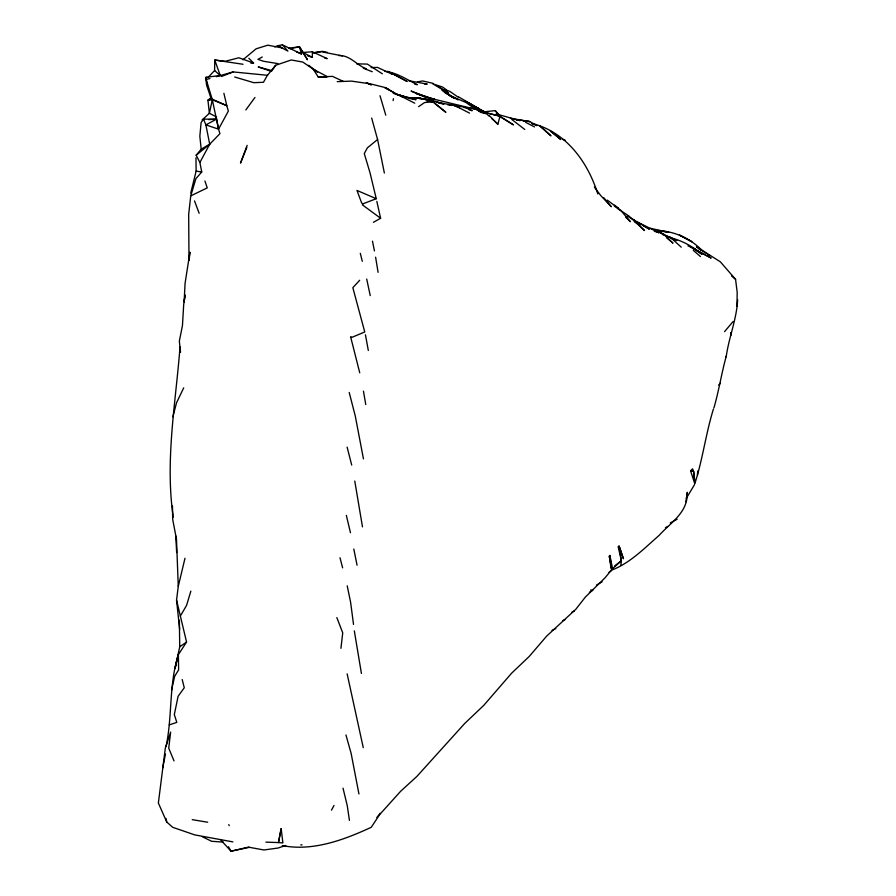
<?xml version="1.0" encoding="UTF-8"?>
<svg xmlns="http://www.w3.org/2000/svg" width="896" height="896" viewBox="0 0 896 896"><rect width="100%" height="100%" fill="white"/><g stroke="black" fill="none" stroke-linecap="round" stroke-linejoin="round"><path stroke-width="1.34" d="M307.518 55.709L312.334 57.378L312.39 51.766L301.762 52.573M736.971 306.242L737.195 292.32L735.571 279.35L720.384 261.856L696.573 246.725L701.378 250.13M207.973 77.56L214.592 70.493L214.782 60.054L225.165 61.286L238.874 57.781L253.568 63.022L248.853 58.285M179.379 620.256L179.715 646.822L175.011 668.674L178.394 654.606L186.558 642.04L176.546 600.062L178.27 586.365L184.99 558.253M171.506 690.256L174.698 676.234L178.618 669.906L178.394 654.606C168.795 684.365 172.491 716.05 166.085 746.39M737.643 299.712C736.747 318.875 729.053 336.896 726.298 356.048C721.504 373.251 718.928 390.768 713.899 407.96M243.018 64.266L214.782 60.054L220.27 75.566L206.08 77.224L206.651 85.288L210.851 97.787L212.43 99.288L226.811 105.683L228.346 111.082L218.546 129.17L219.946 133.627L209.698 144.222L196.168 155.221L199.886 162.467L201.746 171.998L195.888 178.674L190.747 195.877L188.675 214.39L189 260.456M690.558 470.747L693.627 471.464L694.725 483.56L690.558 470.747L692.574 468.832L693.627 471.464L695.038 483.09L697.446 475.059L697.749 470.96M180.018 347.021C175.65 403.592 164.965 460.387 173.242 517.171M189.157 260.411L189.93 252.213L185.058 283.461L184.139 301.941L185.114 294.941L183.691 304.573L182.448 325.662L179.334 341.13L180.566 352.251M174.014 760.906L168.728 748.171L170.643 732.077L165.312 748.205L158.357 803.04L166.757 822.024L172.67 827.299L194.802 834.904L232.87 841.882M340.928 648.334L342.731 632.845L336.84 617.59M620.838 565.264L621.41 560.739L619.002 545.664L623.437 558.757L619.55 547.333L618.139 546.594L621.41 560.739L612.573 568.635L605.069 577.774L585.357 597.083L575.814 609.28L546.706 636.07L529.211 656.466L511.582 673.232L483.829 705.298L464.677 723.498L416.853 776.451L400.68 791.235L379.635 814.598L371.258 827.288C344.008 839.922 312.659 851.57 282.307 845.6M685.854 501.805L687.277 492.285C688.106 512.579 671.003 522.189 659.109 535.405C644.414 548.195 630.146 563.058 611.811 570.069M281.098 828.71L278.477 842.565L282.901 842.934L281.176 828.654L278.477 842.565L265.888 842.139M393.098 100.587L393.456 98.672M162.702 767.962L165.48 754.029M206.651 85.288L206.338 79.912L212.318 99.747L209.384 113.266L202.16 119.93L203.515 119.123L216.451 119.224L218.546 129.17L205.89 124.891L203.515 119.123L201.096 122.584L199.842 136.17L201.186 149.195L196.168 155.221M697.446 475.059C703.494 453.208 706.709 430.819 713.395 409.114M190.736 193.122L196.123 171.125L195.978 157.842M172.861 416.853L176.557 402.73L183.714 387.845M491.915 118.742L497.874 124.208L499.856 116.715M190.87 591.102L186.581 605.36L180.32 616.09M247.162 145.354L240.509 163.094L246.792 147.504M394.251 92.837L385.112 87.55L389.525 89.824M725.626 357.302L726.298 356.048M199.886 162.467L209.698 144.222L205.89 124.891L216.451 119.224L212.318 99.747L207.939 100.262L209.384 113.266L216.238 116.827L218.546 129.17M331.464 810.152L334.029 805.448M686.347 498.31L694.557 484.557M272.966 69.35L275.61 65.285L291.234 59.976L302.77 62.048L317.565 72.128L308.616 65.274M371.672 118.082L377.586 139.507L367.382 147.851L364.28 153.574L370.037 172.85L376.264 198.71L363.104 203.75L362.387 204.837L380.61 218.266L373.397 222.309M359.677 280.269L352.834 287.683L364.762 331.99L350.862 337.77L359.733 372.77M245.806 109.962L254.957 97.474M376.846 817.499L380.206 813.333M275.61 65.285L267.187 75.656L263.458 82.286L253.792 82.678L234.685 77M724.539 331.643L733.118 321.518M718.659 385.078L720.53 383.074M210.851 97.787L207.939 100.262L211.982 98.594M614.757 565.858L621.41 560.739M179.715 646.822L186.558 642.04M418.622 106.646L424.626 102.525L433.126 101.786L445.872 112.325L434.224 103.029M609.011 572.298L611.296 570.752M242.917 59.797L256.11 48.81L267.792 45.181L282.307 47.97L277.771 45.741L274.624 46.894M589.378 592.334L592.816 590.296L590.598 589.994M201.186 149.195L209.698 144.222M596.411 585.099L602.146 581.806M665.448 527.677L667.744 526.422M262.27 56.997L257.947 59.326L263.379 61.242L277.861 63.594M670.275 522.906L677.163 519.187M190.747 195.877L207.256 187.891L204.915 181.026M552.026 630.381L555.8 628.589M562.576 620.715L565.096 619.606M571.894 612.091L574.414 611.005M221.379 76.507L233.15 71.926L267.579 75.298M285.734 845.477L278.107 848.019L263.928 849.979L249.424 847.325L231.011 851.2L220.965 840.157M169.277 724.875L176.814 722.389L174.317 714.627L178.102 696.304L184.274 687.758L182.202 679.538M248.931 847L231.011 851.2L228.502 846.754M209.955 78.49L206.08 79.576L206.08 77.224M216.406 76.664L233.15 71.926M282.363 44.8L277.771 45.741L287.907 51.083L282.363 44.8L301.403 53.95L299.499 46.872L289.173 48.082M417.491 81.894L422.632 80.954L433.037 83.339M292.914 48.037L299.499 46.872L307.395 59.629L299.499 46.872M495.264 110.622L480.581 112.19L484.971 112.358L499.554 116.088L495.264 110.622L499.89 116.267L513.475 124.869L499.621 116.402M321.138 51.733L313.342 52.842L322.302 51.33L327.354 52.405M250.88 63.19L253.568 63.022M384.955 71.389C396.525 72.386 407.019 79.699 417.334 84.694L414.613 84.056M208.656 119.605L216.451 119.224M409.371 98.403L413.09 98.235M327.018 76.474L313.275 69.238L318.214 76.989L332.483 76.373L343.482 81.458M412.138 98.302L409.55 98.414L416.046 99.714L397.936 94.651L414.736 103.186M416.035 98.123L419.933 97.955L433.126 101.786L426.373 100.374M337.243 81.648L351.523 81.122L370.406 83.854L385.112 87.55M415.565 98.112L419.933 97.955L409.427 98.168M408.867 98.314L412.877 98.202M371.123 67.581L377.53 67.413L392.336 74.312L390.757 72.621L407.165 81.469L387.733 71.243M318.214 76.989L326.917 77.067M356.664 63.829L367.349 64.098L382.357 73.819M424.558 84L427.224 84.078L408.766 80.741M300.754 844.861L302.053 844.894M449.109 104.507L464.722 107.206L472.192 110.701L468.53 109.491M403.11 97.171L415.184 98.056M223.373 842.128L211.602 841.277L202.317 836.73M447.787 104.854L454.664 105.47L469.526 113.12M338.643 55.53C350.134 54.992 356.507 65.218 366.453 68.813M419.552 98.538L429.99 99.646L443.912 104.048L438.749 103.074M419.216 98.482L429.99 99.646L434.56 102.446L426.451 100.587M411.152 97.619L415.632 98.123M516.634 120.03L520.576 120.501M523.197 120.814L529.76 121.598L536.984 125.608L532.045 123.738M650.182 228.245L668.595 232.355L658.022 230.518C674.778 231.381 690.838 238.56 702.341 250.802M463.926 107.442L474.779 108.819L485.554 113.59L480.178 112.224M436.24 102.155L454.664 105.47L451.842 104.608L459.424 107.677M666.96 236.846L670.454 237.317L676.794 240.621L670.645 238.258M196.123 171.125L201.746 171.998M517.003 119.582L529.76 121.598L510.44 118.283M288.994 48.418L292.32 48.978M192.259 819.65L207.682 822.237M322.392 51.946L342.507 55.91M478.509 111.205L484.971 112.358L488.936 115.998M425.723 97.474L411.04 91.034L430.248 98.28L434.706 99.322L416.584 93.654L430.248 98.28L482.866 111.014M485.038 112.627L499.554 116.088M393.277 93.33L408.834 98.022M654.909 230.922L660.162 232.299L668.181 236.69M324.666 57.982L327.197 58.654L312.39 51.766M272.205 70.706L258.227 66.931L271.331 71.389M496.25 113.926L519.758 120.613M444.438 89.846L449.725 91.314L457.979 97.037M487.01 112.381L478.419 109.984L486.438 112.336M396.155 94.259L402.237 96.018M395.405 94.046L404.701 96.746M669.446 237.574C681.542 240.173 692.552 246.31 701.938 254.251L695.397 250.029M654.293 231.258L659.198 232.826L636.294 221.491M532.302 123.547C566.07 131.936 587.832 162.042 597.778 193.928M665.28 235.57L670.454 237.317L681.206 247.15M350.515 336.773L351.344 337.053M562.789 139.373L565.298 140.28M363.317 68.242L372.277 71.736M212.318 99.747L226.811 105.683L223.899 93.318M296.486 51.867L301.403 53.95M376.264 198.71L356.978 190.434L361.693 203.078L363.104 203.75M371.134 84.773L366.307 82.69L371.235 84.84M687.971 245.851L690.502 246.982M695.565 249.234L691.04 247.218L711.144 258.059L692.574 248.248M385.011 87.842L402.304 96.891M525.56 122.293L534.52 126.918M302.49 52.248L312.334 57.378M454.462 98.078L448.582 94.931L465.931 102.491L475.899 109.446M485.318 112.179L465.102 101.27L479.528 109.043L458.584 96.88M614.275 206.091L620.794 210.459L630.414 221.67L625.632 217.123M627.122 216.014L649.387 229.163L643.429 225.758M458.08 99.926L444.338 92.154L452.525 97.227M638.669 223.037L641.043 224.392M482.16 110.858L468.328 102.838L482.182 111.194M698.914 248.864L701.232 250.275M703.55 251.698L705.858 253.109M437.293 85.803L448.694 93.229L432.768 83.821L442.624 87.058L447.586 90.731M452.906 97.272L441.974 90.115L454.418 98.47M617.422 208.365L629.194 216.216L644.526 230.53L638.859 224.952M696.573 246.725L703.002 251.25M634.323 221.614L639.666 225.467L633.181 219.386L636.966 223.104M607.23 200.11L618.699 208.544L614.6 205.195M707.941 254.52L709.789 255.909M511.829 119.482L524.765 129.461M429.99 99.646L432.107 101.338M731.528 275.946L735.571 279.35M663.354 235.01L660.162 232.299L664.754 235.301L672.963 243.141L666.557 237.72M693.269 250.331L700.47 256.547M214.592 70.493L220.27 75.566M489.597 115.898L497.874 124.208M603.59 197.523L611.318 206.707L600.835 195.686L594.373 187.118M194.522 200.906L199.147 213.282M228.782 824.578L229.174 825.664M380.005 95.704L385.784 115.203M345.957 734.966L351.12 753.346L358.938 793.979M347.099 447.093L351.714 465.091M343.022 788.144L347.245 805.627L349.429 820.389M349.216 392.47L355.275 416.013L363.451 458.864M339.998 557.76L342.63 567.862M347.144 673.87L363.261 747.656M346.338 515.368L350.47 532.728M360.304 253.322L362.298 261.307M178.27 586.365L176.49 539.302L172.682 519.31L172.48 506.038M376.835 201.376L380.61 218.266M176.49 539.302L175.773 535.998L176.658 552.574M165.962 818.362L166.757 822.024M366.699 279.037L370.238 295.602M347.211 585.827L350.594 602.19L353.528 624.422M372.478 241.158L374.45 250.925M353.797 549.024L357.056 565.23M377.586 139.507L384.373 173.04M361.424 673.501L354.323 630.874M365.434 334.779L368.323 350.493M363.44 391.138L365.758 404.51M375.603 257.186L378.09 272.35M354.771 481.029L362.477 526.87M730.61 332.562L730.957 335.317M176.546 600.062L179.67 629.418M612.573 568.635L611.094 568.03L609.269 556.035L611.654 569.587L609.862 555.352L612.573 568.635M687.288 239.243L679.392 235.01L691.835 241.707L687.288 239.243M554.949 134.534L550.323 131.029L560.784 139.541L554.949 134.534M544.69 130.133L540.03 126.123L550.973 135.867L544.69 130.133"/></g></svg>
